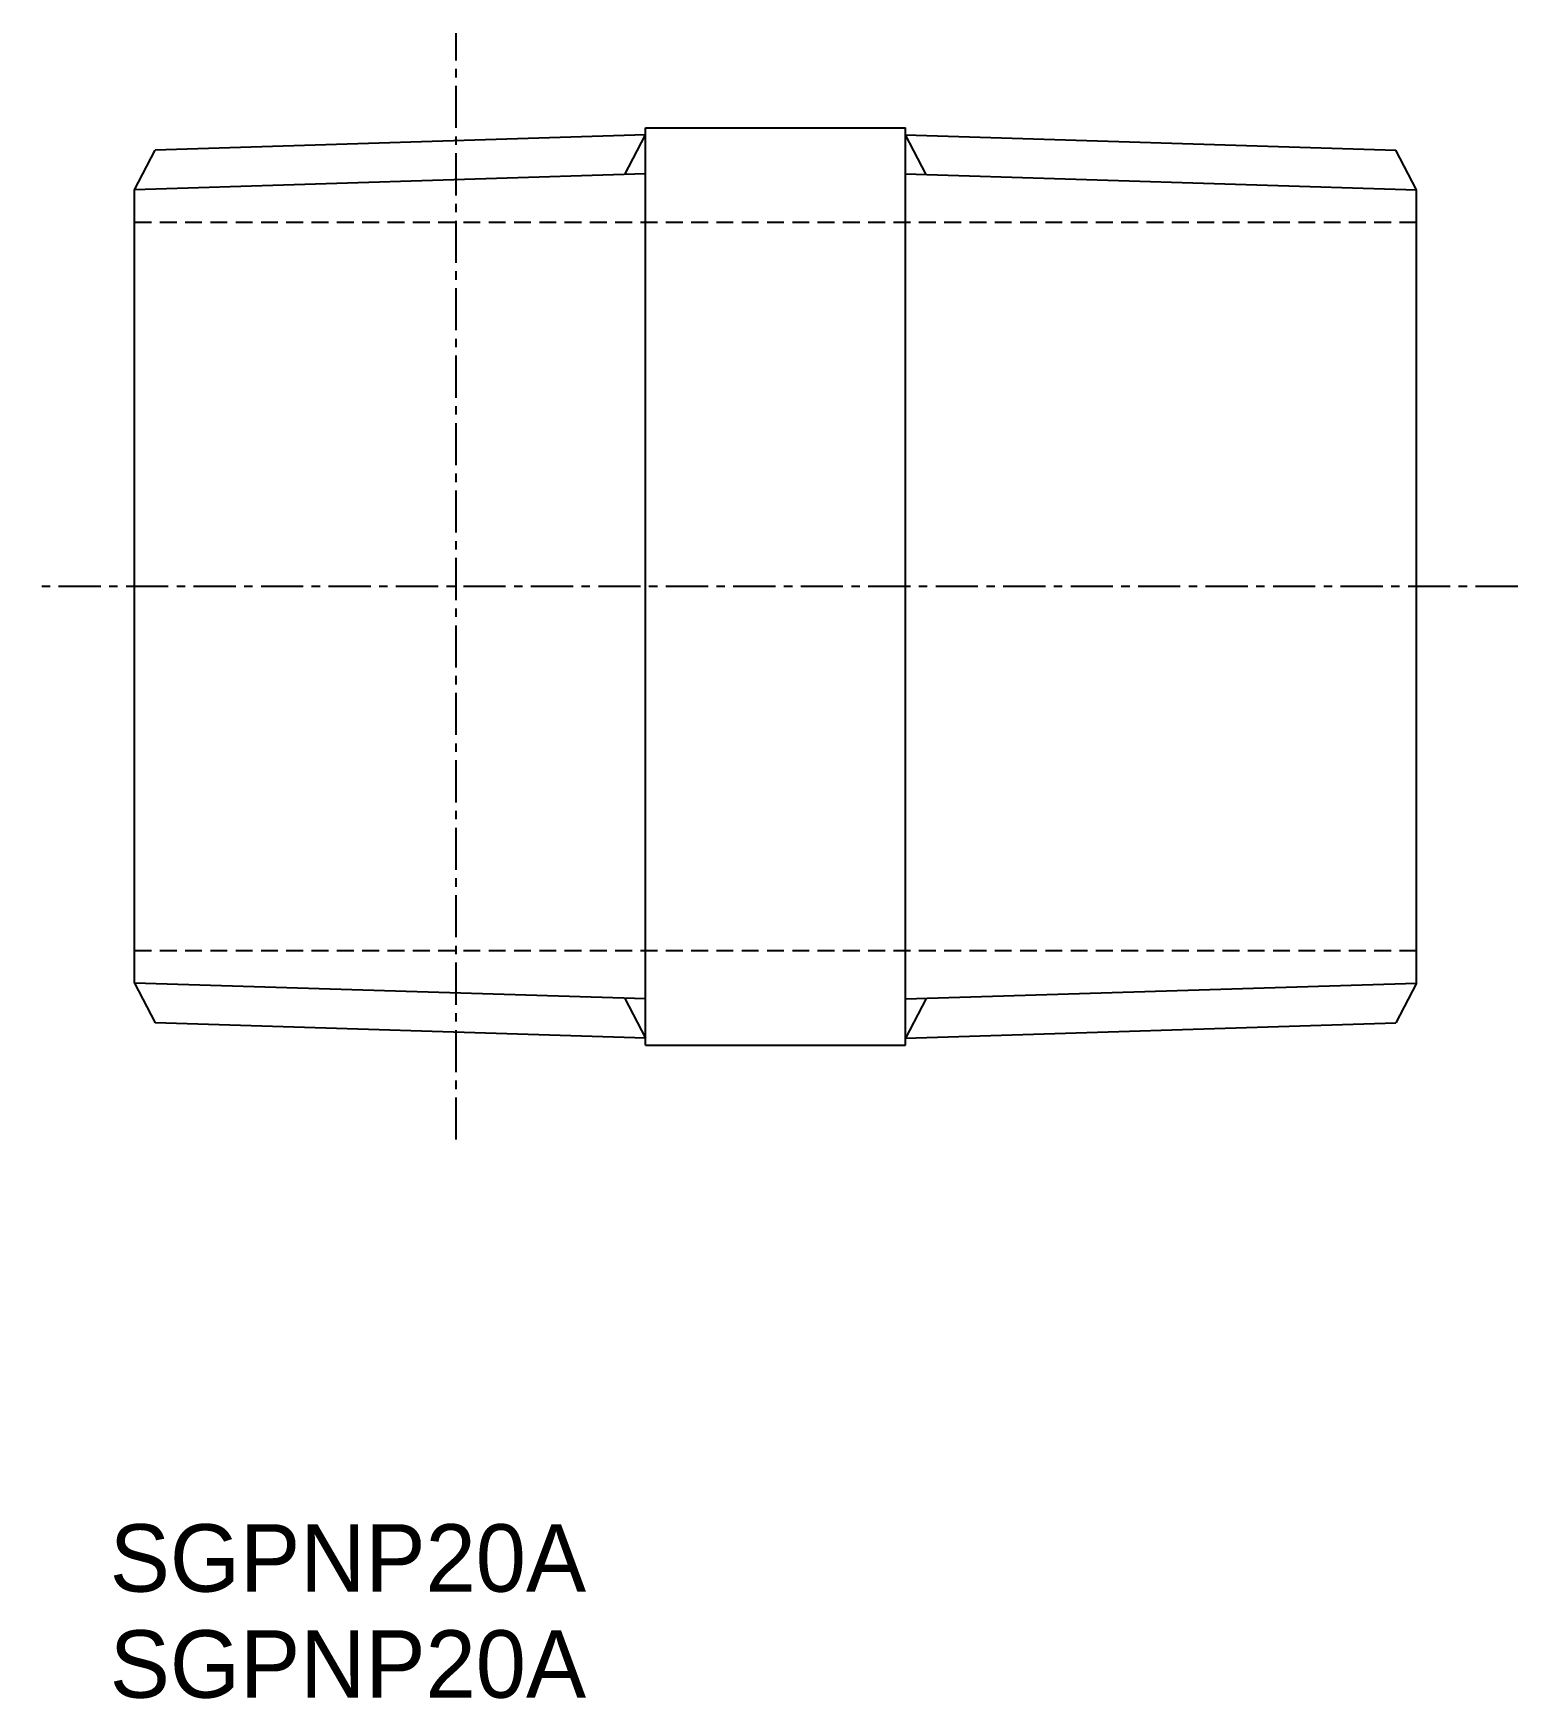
# Model space of a CAD drawing. Extents: x -21.7 to 22.3, y 70.9 to 120.3.
import ezdxf

# ---------------------------------------------------------------- set-up
doc = ezdxf.new("R2010")
doc.units = 0
doc.linetypes.add('CENTER', pattern=[2, 1.25, -0.25, 0.25, -0.25])
doc.linetypes.add('DASHED', pattern=[0.75, 0.5, -0.25])
doc.layers.get('0').update_dxf_attribs({"linetype": 'CONTINUOUS'})
doc.layers.add('CENTER', color=1, linetype='CENTER')

msp = doc.modelspace()

# ---------------------------------------------------------------- linework, layer by layer
at = {"color": 7, "linetype": 'CONTINUOUS'}
for p, q in [((-3.53, 117.264), (-18.06, 116.81)), ((-3.53, 90.268), (-3.53, 117.468)), ((-3.53, 117.468), (4.18, 117.468)), ((4.18, 90.268), (4.18, 117.468)), ((4.18, 117.264), (18.71, 116.81)), ((-18.675, 115.629), (-18.06, 116.81)), ((19.325, 115.629), (18.71, 116.81)), ((-18.675, 92.107), (-18.675, 115.629)), ((19.325, 92.107), (19.325, 115.629)), ((-18.675, 92.107), (-18.06, 90.926)), ((19.325, 92.107), (18.71, 90.926)), ((-3.53, 90.472), (-18.06, 90.926)), ((4.18, 90.472), (18.71, 90.926)), ((-3.53, 90.268), (4.18, 90.268))]:
    msp.add_line(p, q, dxfattribs=at)
at = {"color": 3, "linetype": 'CONTINUOUS'}
for p, q in [((-4.145, 116.083), (-3.53, 117.264)), ((4.795, 116.083), (4.18, 117.264)), ((-3.53, 116.102), (-18.675, 115.629)), ((4.18, 116.102), (19.325, 115.629)), ((-3.53, 91.634), (-18.675, 92.107)), ((4.18, 91.634), (19.325, 92.107)), ((-4.145, 91.653), (-3.53, 90.472)), ((4.795, 91.653), (4.18, 90.472))]:
    msp.add_line(p, q, dxfattribs=at)
at = {"color": 3, "linetype": 'DASHED'}
for p, q in [((-18.675, 114.668), (19.325, 114.668)), ((-18.675, 93.068), (19.325, 93.068))]:
    msp.add_line(p, q, dxfattribs=at)
at = {"layer": 'CENTER', "color": 1, "linetype": 'CENTER'}
for p, q in [((-9.145, 87.464), (-9.145, 120.272)), ((22.325, 103.868), (-21.675, 103.868))]:
    msp.add_line(p, q, dxfattribs=at)

# ---------------------------------------------------------------- texts
at = {"color": 7, "linetype": 'CONTINUOUS'}
for p in [(-19.41, 74.057), (-19.41, 70.912)]:
    msp.add_text('SGPNP20A', height=2, dxfattribs=at).set_placement(p)

doc.saveas('drawing.dxf')
